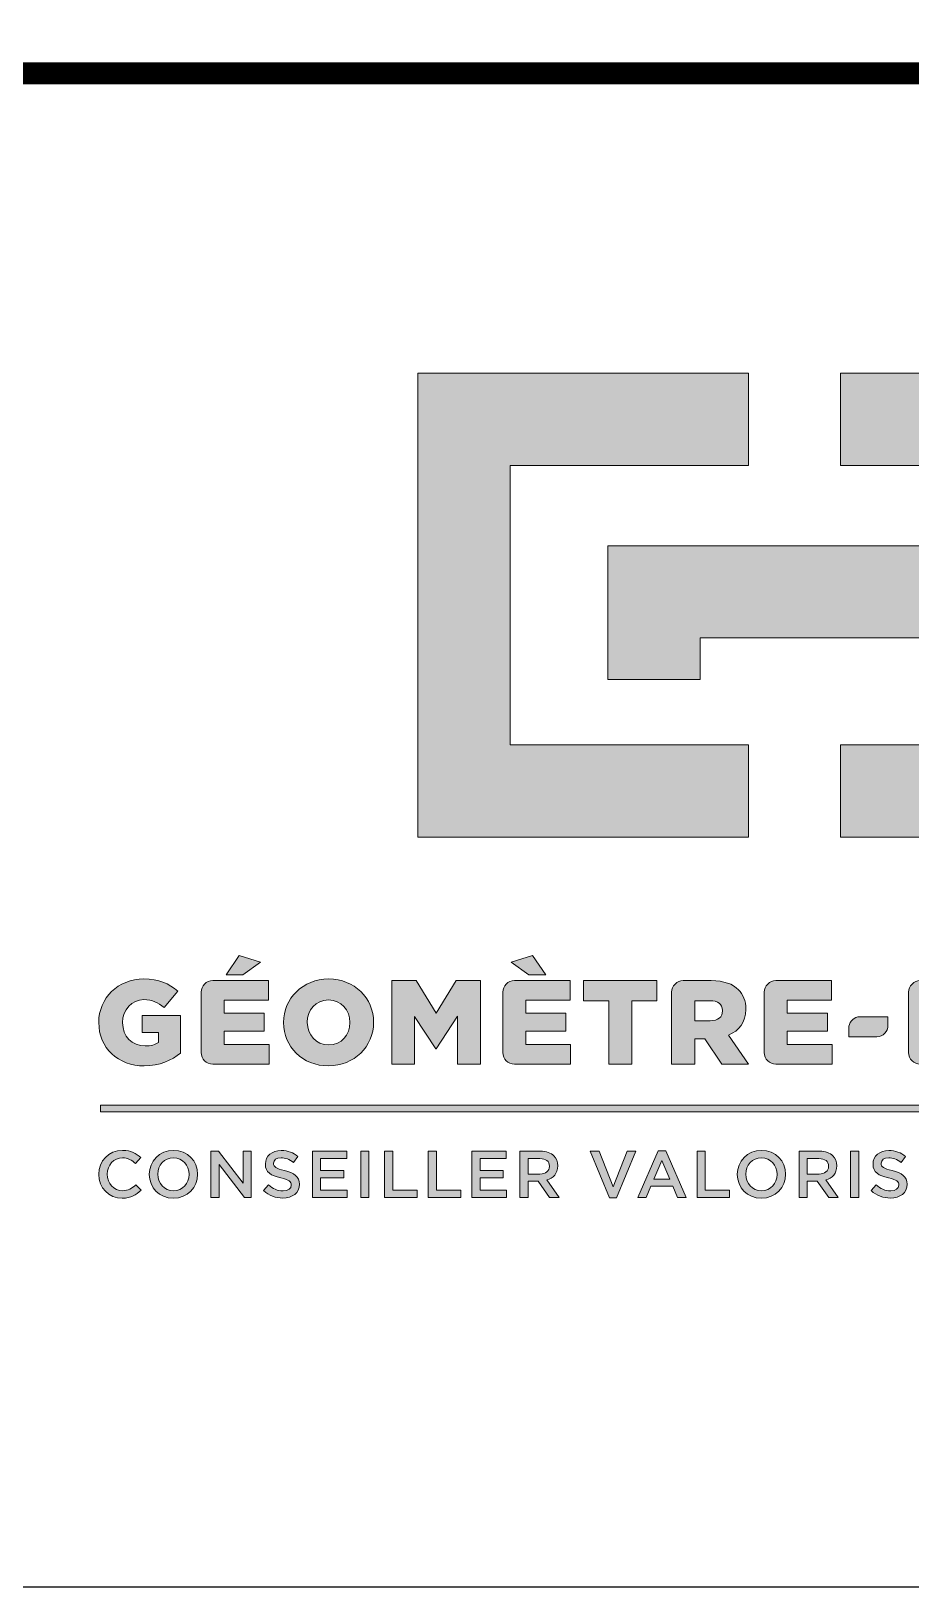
# Model space of a CAD drawing. Header units: millimetres. Extents: x 1856675 to 1856923, y 3169023 to 3169196.
# Drawn here: x 1856916.33 to 1856919.32, y 3169028.04 to 3169033.32 of the extents above; entities that cross this region are included whole.
import ezdxf

# ---------------------------------------------------------------- set-up
doc = ezdxf.new("R2010")
doc.units = ezdxf.units.MM
doc.layers.add('Carroyage(2)', color=7, linetype='Continuous')
doc.layers.add('Mise en Page', color=7, linetype='Continuous')

# ---------------------------------------------------------------- blocks, each defined once
blk = doc.blocks.new('A$C3CD1318B')
at = {"layer": 'Mise en Page'}
h = blk.add_hatch(color=256, dxfattribs=at)
h.dxf.hatch_style = 2
h.paths.add_polyline_path([(1.9753, -0.586), (0.6448, -0.586), (0.6448, -1.0398), (0.9575, -1.0398), (0.9575, -0.8987), (1.9753, -0.8987)])
h.paths.add_polyline_path([(0, -1.5746), (1.121, -1.5746), (1.121, -1.2619), (0.3127, -1.2619), (0.3127, -0.3127), (1.121, -0.3127), (1.121, 0), (0, 0)])
h = blk.add_hatch(color=256, dxfattribs=at)
h.dxf.hatch_style = 2
h.paths.add_polyline_path([(1.4337, 0), (1.4337, -0.3127), (2.3236, -0.3127), (2.3236, 0)])
h = blk.add_hatch(color=256, dxfattribs=at)
h.dxf.hatch_style = 2
h.paths.add_polyline_path([(1.4337, -1.5746), (2.3236, -1.5746), (2.3236, -1.2619), (1.4337, -1.2619)])
h = blk.add_hatch(color=256, dxfattribs=at)
h.dxf.hatch_style = 2
h.paths.add_polyline_path([(-0.5334, -1.9991), (-0.6067, -1.9769), (-0.6504, -2.0425), (-0.5933, -2.0425)])
h = blk.add_hatch(color=256, dxfattribs=at)
h.dxf.hatch_style = 2
h.paths.add_polyline_path([(0.4335, -2.0425), (0.3892, -1.9769), (0.3159, -1.9991), (0.3759, -2.0425)])
h = blk.add_hatch(color=256, dxfattribs=at)
h.dxf.hatch_style = 2
edge = h.paths.add_edge_path()
edge.add_spline(control_points=[(-0.9353, -2.2375), (-0.9353, -2.2375), (-0.8794, -2.2375), (-0.8794, -2.2375), (-0.8794, -2.2375), (-0.8794, -2.2719), (-0.8794, -2.2719), (-0.8911, -2.2796), (-0.9056, -2.2836), (-0.9247, -2.2836), (-0.9698, -2.2836), (-1.0017, -2.2508), (-1.0017, -2.2051), (-1.0017, -2.2051), (-1.0017, -2.2042), (-1.0017, -2.2042), (-1.0017, -2.1608), (-0.9701, -2.1264), (-0.9292, -2.1264), (-0.9013, -2.1264), (-0.8809, -2.1361), (-0.8606, -2.153), (-0.8606, -2.153), (-0.8144, -2.0977), (-0.8144, -2.0977), (-0.8445, -2.0717), (-0.8797, -2.0563), (-0.9296, -2.0563), (-1.0175, -2.0563), (-1.0824, -2.1211), (-1.0824, -2.2038), (-1.0824, -2.2038), (-1.0824, -2.2045), (-1.0824, -2.2045), (-1.0824, -2.2906), (-1.0163, -2.3513), (-0.9279, -2.3513), (-0.8765, -2.3513), (-0.8348, -2.3323), (-0.8047, -2.3076), (-0.8047, -2.3076), (-0.8047, -2.18), (-0.8047, -2.18), (-0.8047, -2.18), (-0.9353, -2.18), (-0.9353, -2.18), (-0.9353, -2.18), (-0.9353, -2.2375), (-0.9353, -2.2375)], knot_values=[0, 0, 0, 0, 1, 1, 1, 2, 2, 2, 3, 3, 3, 4, 4, 4, 5, 5, 5, 6, 6, 6, 7, 7, 7, 8, 8, 8, 9, 9, 9, 10, 10, 10, 11, 11, 11, 12, 12, 12, 13, 13, 13, 14, 14, 14, 15, 15, 15, 16, 16, 16, 16], degree=3, periodic=0)
h = blk.add_hatch(color=256, dxfattribs=at)
h.dxf.hatch_style = 2
edge = h.paths.add_edge_path()
edge.add_spline(control_points=[(-0.3026, -2.0563), (-0.3902, -2.0563), (-0.4558, -2.1224), (-0.4558, -2.2038), (-0.4558, -2.2038), (-0.4558, -2.2045), (-0.4558, -2.2045), (-0.4558, -2.2861), (-0.391, -2.3513), (-0.3035, -2.3513), (-0.2159, -2.3513), (-0.1503, -2.2852), (-0.1503, -2.2038), (-0.1503, -2.2038), (-0.1503, -2.2031), (-0.1503, -2.2031), (-0.1503, -2.1214), (-0.2151, -2.0563), (-0.3026, -2.0563)], knot_values=[0, 0, 0, 0, 1, 1, 1, 2, 2, 2, 3, 3, 3, 4, 4, 4, 5, 5, 5, 6, 6, 6, 6], degree=3, periodic=0)
edge = h.paths.add_edge_path()
edge.add_spline(control_points=[(-0.2306, -2.2045), (-0.2306, -2.2455), (-0.2593, -2.2803), (-0.3026, -2.2803), (-0.3456, -2.2803), (-0.3752, -2.2447), (-0.3752, -2.2038), (-0.3752, -2.2038), (-0.3752, -2.2031), (-0.3752, -2.2031), (-0.3752, -2.1621), (-0.3465, -2.1273), (-0.3035, -2.1273), (-0.26, -2.1273), (-0.2306, -2.1628), (-0.2306, -2.2038), (-0.2306, -2.2038), (-0.2306, -2.2045), (-0.2306, -2.2045)], knot_values=[0, 0, 0, 0, 1, 1, 1, 2, 2, 2, 3, 3, 3, 4, 4, 4, 5, 5, 5, 6, 6, 6, 6], degree=3, periodic=0)
h = blk.add_hatch(color=256, dxfattribs=at)
h.dxf.hatch_style = 2
edge = h.paths.add_edge_path()
edge.add_spline(control_points=[(-0.6574, -2.2338), (-0.6574, -2.2338), (-0.5211, -2.2338), (-0.5211, -2.2338), (-0.5211, -2.2338), (-0.5211, -2.1719), (-0.5211, -2.1719), (-0.5211, -2.1719), (-0.6574, -2.1719), (-0.6574, -2.1719), (-0.6574, -2.1719), (-0.6574, -2.1288), (-0.6574, -2.1288), (-0.6574, -2.1288), (-0.507, -2.1288), (-0.507, -2.1288), (-0.507, -2.1288), (-0.507, -2.062), (-0.507, -2.062), (-0.507, -2.062), (-0.6957, -2.062), (-0.6957, -2.062), (-0.7175, -2.062), (-0.7352, -2.0796), (-0.7352, -2.1015), (-0.7352, -2.1015), (-0.7352, -2.3062), (-0.7352, -2.3062), (-0.7352, -2.3279), (-0.7175, -2.3456), (-0.6957, -2.3456), (-0.6957, -2.3456), (-0.5049, -2.3456), (-0.5049, -2.3456), (-0.5049, -2.3456), (-0.5049, -2.2787), (-0.5049, -2.2787), (-0.5049, -2.2787), (-0.6574, -2.2787), (-0.6574, -2.2787), (-0.6574, -2.2787), (-0.6574, -2.2338), (-0.6574, -2.2338)], knot_values=[0, 0, 0, 0, 1, 1, 1, 2, 2, 2, 3, 3, 3, 4, 4, 4, 5, 5, 5, 6, 6, 6, 7, 7, 7, 8, 8, 8, 9, 9, 9, 10, 10, 10, 11, 11, 11, 12, 12, 12, 13, 13, 13, 14, 14, 14, 14], degree=3, periodic=0)
h = blk.add_hatch(color=256, dxfattribs=at)
h.dxf.hatch_style = 2
h.paths.add_polyline_path([(0.0619, -2.1719), (-0.0058, -2.062), (-0.0888, -2.062), (-0.0888, -2.3456), (-0.0118, -2.3456), (-0.0118, -2.1835), (0.0604, -2.2939), (0.0619, -2.2939), (0.1345, -2.1827), (0.1345, -2.3456), (0.2127, -2.3456), (0.2127, -2.062), (0.1296, -2.062)])
h = blk.add_hatch(color=256, dxfattribs=at)
h.dxf.hatch_style = 2
edge = h.paths.add_edge_path()
edge.add_spline(control_points=[(0.3658, -2.2338), (0.3658, -2.2338), (0.502, -2.2338), (0.502, -2.2338), (0.502, -2.2338), (0.502, -2.1719), (0.502, -2.1719), (0.502, -2.1719), (0.3658, -2.1719), (0.3658, -2.1719), (0.3658, -2.1719), (0.3658, -2.1288), (0.3658, -2.1288), (0.3658, -2.1288), (0.5161, -2.1288), (0.5161, -2.1288), (0.5161, -2.1288), (0.5161, -2.062), (0.5161, -2.062), (0.5161, -2.062), (0.3275, -2.062), (0.3275, -2.062), (0.3056, -2.062), (0.288, -2.0796), (0.288, -2.1015), (0.288, -2.1015), (0.288, -2.3062), (0.288, -2.3062), (0.288, -2.3279), (0.3056, -2.3456), (0.3275, -2.3456), (0.3275, -2.3456), (0.5182, -2.3456), (0.5182, -2.3456), (0.5182, -2.3456), (0.5182, -2.2787), (0.5182, -2.2787), (0.5182, -2.2787), (0.3658, -2.2787), (0.3658, -2.2787), (0.3658, -2.2787), (0.3658, -2.2338), (0.3658, -2.2338)], knot_values=[0, 0, 0, 0, 1, 1, 1, 2, 2, 2, 3, 3, 3, 4, 4, 4, 5, 5, 5, 6, 6, 6, 7, 7, 7, 8, 8, 8, 9, 9, 9, 10, 10, 10, 11, 11, 11, 12, 12, 12, 13, 13, 13, 14, 14, 14, 14], degree=3, periodic=0)
h = blk.add_hatch(color=256, dxfattribs=at)
h.dxf.hatch_style = 2
h.paths.add_polyline_path([(0.5622, -2.1309), (0.6473, -2.1309), (0.6473, -2.3456), (0.7259, -2.3456), (0.7259, -2.1309), (0.811, -2.1309), (0.811, -2.062), (0.5622, -2.062)])
h = blk.add_hatch(color=256, dxfattribs=at)
h.dxf.hatch_style = 2
edge = h.paths.add_edge_path()
edge.add_spline(control_points=[(1.1123, -2.1596), (1.1123, -2.1596), (1.1123, -2.1588), (1.1123, -2.1588), (1.1123, -2.1309), (1.1038, -2.1089), (1.0871, -2.0928), (1.0682, -2.0733), (1.0381, -2.062), (0.9947, -2.062), (0.9947, -2.062), (0.9001, -2.062), (0.9001, -2.062), (0.8783, -2.062), (0.8606, -2.0796), (0.8606, -2.1015), (0.8606, -2.1015), (0.8606, -2.3456), (0.8606, -2.3456), (0.8606, -2.3456), (0.9393, -2.3456), (0.9393, -2.3456), (0.9393, -2.3456), (0.9393, -2.2597), (0.9393, -2.2597), (0.9393, -2.2597), (0.9737, -2.2597), (0.9737, -2.2597), (0.9737, -2.2597), (1.0308, -2.3456), (1.0308, -2.3456), (1.0308, -2.3456), (1.1216, -2.3456), (1.1216, -2.3456), (1.1216, -2.3456), (1.0539, -2.2467), (1.0539, -2.2467), (1.0892, -2.2318), (1.1123, -2.2031), (1.1123, -2.1596)], knot_values=[0, 0, 0, 0, 1, 1, 1, 2, 2, 2, 3, 3, 3, 4, 4, 4, 5, 5, 5, 6, 6, 6, 7, 7, 7, 8, 8, 8, 9, 9, 9, 10, 10, 10, 11, 11, 11, 12, 12, 12, 13, 13, 13, 13], degree=3, periodic=0)
edge = h.paths.add_edge_path()
edge.add_spline(control_points=[(1.0333, -2.1645), (1.0333, -2.1852), (1.0179, -2.1982), (0.9911, -2.1982), (0.9911, -2.1982), (0.9393, -2.1982), (0.9393, -2.1982), (0.9393, -2.1982), (0.9393, -2.13), (0.9393, -2.13), (0.9393, -2.13), (0.9907, -2.13), (0.9907, -2.13), (1.017, -2.13), (1.0333, -2.1414), (1.0333, -2.1637), (1.0333, -2.1637), (1.0333, -2.1645), (1.0333, -2.1645)], knot_values=[0, 0, 0, 0, 1, 1, 1, 2, 2, 2, 3, 3, 3, 4, 4, 4, 5, 5, 5, 6, 6, 6, 6], degree=3, periodic=0)
h = blk.add_hatch(color=256, dxfattribs=at)
h.dxf.hatch_style = 2
edge = h.paths.add_edge_path()
edge.add_spline(control_points=[(1.2528, -2.2338), (1.2528, -2.2338), (1.3889, -2.2338), (1.3889, -2.2338), (1.3889, -2.2338), (1.3889, -2.1719), (1.3889, -2.1719), (1.3889, -2.1719), (1.2528, -2.1719), (1.2528, -2.1719), (1.2528, -2.1719), (1.2528, -2.1288), (1.2528, -2.1288), (1.2528, -2.1288), (1.4031, -2.1288), (1.4031, -2.1288), (1.4031, -2.1288), (1.4031, -2.062), (1.4031, -2.062), (1.4031, -2.062), (1.2144, -2.062), (1.2144, -2.062), (1.1926, -2.062), (1.175, -2.0796), (1.175, -2.1015), (1.175, -2.1015), (1.175, -2.3062), (1.175, -2.3062), (1.175, -2.3279), (1.1926, -2.3456), (1.2144, -2.3456), (1.2144, -2.3456), (1.4051, -2.3456), (1.4051, -2.3456), (1.4051, -2.3456), (1.4051, -2.2787), (1.4051, -2.2787), (1.4051, -2.2787), (1.2528, -2.2787), (1.2528, -2.2787), (1.2528, -2.2787), (1.2528, -2.2338), (1.2528, -2.2338)], knot_values=[0, 0, 0, 0, 1, 1, 1, 2, 2, 2, 3, 3, 3, 4, 4, 4, 5, 5, 5, 6, 6, 6, 7, 7, 7, 8, 8, 8, 9, 9, 9, 10, 10, 10, 11, 11, 11, 12, 12, 12, 13, 13, 13, 14, 14, 14, 14], degree=3, periodic=0)
h = blk.add_hatch(color=256, dxfattribs=at)
h.dxf.hatch_style = 2
edge = h.paths.add_edge_path()
edge.add_spline(control_points=[(1.7423, -2.2338), (1.7423, -2.2338), (1.8786, -2.2338), (1.8786, -2.2338), (1.8786, -2.2338), (1.8786, -2.1719), (1.8786, -2.1719), (1.8786, -2.1719), (1.7423, -2.1719), (1.7423, -2.1719), (1.7423, -2.1719), (1.7423, -2.1288), (1.7423, -2.1288), (1.7423, -2.1288), (1.8928, -2.1288), (1.8928, -2.1288), (1.8928, -2.1288), (1.8928, -2.062), (1.8928, -2.062), (1.8928, -2.062), (1.704, -2.062), (1.704, -2.062), (1.6823, -2.062), (1.6645, -2.0796), (1.6645, -2.1015), (1.6645, -2.1015), (1.6645, -2.3062), (1.6645, -2.3062), (1.6645, -2.3279), (1.6823, -2.3456), (1.704, -2.3456), (1.704, -2.3456), (1.8948, -2.3456), (1.8948, -2.3456), (1.8948, -2.3456), (1.8948, -2.2787), (1.8948, -2.2787), (1.8948, -2.2787), (1.7423, -2.2787), (1.7423, -2.2787), (1.7423, -2.2787), (1.7423, -2.2338), (1.7423, -2.2338)], knot_values=[0, 0, 0, 0, 1, 1, 1, 2, 2, 2, 3, 3, 3, 4, 4, 4, 5, 5, 5, 6, 6, 6, 7, 7, 7, 8, 8, 8, 9, 9, 9, 10, 10, 10, 11, 11, 11, 12, 12, 12, 13, 13, 13, 14, 14, 14, 14], degree=3, periodic=0)
h = blk.add_hatch(color=256, dxfattribs=at)
h.dxf.hatch_style = 2
edge = h.paths.add_edge_path()
edge.add_spline(control_points=[(1.5945, -2.2135), (1.5945, -2.2135), (1.5945, -2.1852), (1.5945, -2.1852), (1.5945, -2.1852), (1.4922, -2.1852), (1.4922, -2.1852), (1.4747, -2.1891), (1.4615, -2.2049), (1.4615, -2.2237), (1.4615, -2.2237), (1.4615, -2.2528), (1.4615, -2.2528), (1.4615, -2.2528), (1.5566, -2.2528), (1.5566, -2.2528), (1.5777, -2.2519), (1.5945, -2.2347), (1.5945, -2.2135)], knot_values=[0, 0, 0, 0, 1, 1, 1, 2, 2, 2, 3, 3, 3, 4, 4, 4, 5, 5, 5, 6, 6, 6, 6], degree=3, periodic=0)
h = blk.add_hatch(color=256, dxfattribs=at)
h.dxf.hatch_style = 2
h.paths.add_polyline_path([(3.406, -2.5076), (-1.0769, -2.5076), (-1.0769, -2.4842), (3.406, -2.4842)])
h = blk.add_hatch(color=256, dxfattribs=at)
h.dxf.hatch_style = 2
edge = h.paths.add_edge_path()
edge.add_spline(control_points=[(-1.0824, -2.7198), (-1.0824, -2.7198), (-1.0824, -2.7194), (-1.0824, -2.7194), (-1.0824, -2.6748), (-1.0491, -2.6381), (-1.0015, -2.6381), (-0.9725, -2.6381), (-0.9551, -2.6483), (-0.94, -2.6627), (-0.94, -2.6627), (-0.9578, -2.683), (-0.9578, -2.683), (-0.9702, -2.6714), (-0.9838, -2.6635), (-1.0017, -2.6635), (-1.0318, -2.6635), (-1.0535, -2.6881), (-1.0535, -2.7189), (-1.0535, -2.7189), (-1.0535, -2.7194), (-1.0535, -2.7194), (-1.0535, -2.7501), (-1.0318, -2.7751), (-1.0017, -2.7751), (-0.9824, -2.7751), (-0.9701, -2.7674), (-0.9567, -2.7548), (-0.9567, -2.7548), (-0.9389, -2.7728), (-0.9389, -2.7728), (-0.9553, -2.7898), (-0.9733, -2.8005), (-1.0026, -2.8005), (-1.0485, -2.8005), (-1.0824, -2.7649), (-1.0824, -2.7198)], knot_values=[0, 0, 0, 0, 1, 1, 1, 2, 2, 2, 3, 3, 3, 4, 4, 4, 5, 5, 5, 6, 6, 6, 7, 7, 7, 8, 8, 8, 9, 9, 9, 10, 10, 10, 11, 11, 11, 12, 12, 12, 12], degree=3, periodic=0)
h = blk.add_hatch(color=256, dxfattribs=at)
h.dxf.hatch_style = 2
edge = h.paths.add_edge_path()
edge.add_spline(control_points=[(-0.9112, -2.7198), (-0.9112, -2.7198), (-0.9112, -2.7194), (-0.9112, -2.7194), (-0.9112, -2.6752), (-0.8772, -2.6381), (-0.8289, -2.6381), (-0.7807, -2.6381), (-0.7471, -2.6748), (-0.7471, -2.7189), (-0.7471, -2.7189), (-0.7471, -2.7194), (-0.7471, -2.7194), (-0.7471, -2.7635), (-0.7812, -2.8005), (-0.8294, -2.8005), (-0.8776, -2.8005), (-0.9112, -2.7641), (-0.9112, -2.7198)], knot_values=[0, 0, 0, 0, 1, 1, 1, 2, 2, 2, 3, 3, 3, 4, 4, 4, 5, 5, 5, 6, 6, 6, 6], degree=3, periodic=0)
edge = h.paths.add_edge_path()
edge.add_spline(control_points=[(-0.776, -2.7198), (-0.776, -2.7198), (-0.776, -2.7194), (-0.776, -2.7194), (-0.776, -2.6889), (-0.7982, -2.6635), (-0.8294, -2.6635), (-0.8605, -2.6635), (-0.8822, -2.6884), (-0.8822, -2.7189), (-0.8822, -2.7189), (-0.8822, -2.7194), (-0.8822, -2.7194), (-0.8822, -2.7499), (-0.8601, -2.7751), (-0.8289, -2.7751), (-0.7978, -2.7751), (-0.776, -2.7503), (-0.776, -2.7198)], knot_values=[0, 0, 0, 0, 1, 1, 1, 2, 2, 2, 3, 3, 3, 4, 4, 4, 5, 5, 5, 6, 6, 6, 6], degree=3, periodic=0)
h = blk.add_hatch(color=256, dxfattribs=at)
h.dxf.hatch_style = 2
edge = h.paths.add_edge_path()
edge.add_spline(control_points=[(-0.5235, -2.7749), (-0.5235, -2.7749), (-0.5069, -2.7553), (-0.5069, -2.7553), (-0.4919, -2.7683), (-0.4769, -2.7757), (-0.4574, -2.7757), (-0.4404, -2.7757), (-0.4295, -2.7678), (-0.4295, -2.756), (-0.4295, -2.756), (-0.4295, -2.7554), (-0.4295, -2.7554), (-0.4295, -2.7443), (-0.4359, -2.7382), (-0.465, -2.7315), (-0.4985, -2.7234), (-0.5173, -2.7136), (-0.5173, -2.6847), (-0.5173, -2.6847), (-0.5173, -2.6842), (-0.5173, -2.6842), (-0.5173, -2.6573), (-0.4948, -2.6387), (-0.4636, -2.6387), (-0.4408, -2.6387), (-0.4227, -2.6457), (-0.4067, -2.6584), (-0.4067, -2.6584), (-0.4215, -2.6792), (-0.4215, -2.6792), (-0.4356, -2.6687), (-0.4497, -2.663), (-0.4641, -2.663), (-0.4803, -2.663), (-0.4896, -2.6714), (-0.4896, -2.6817), (-0.4896, -2.6817), (-0.4896, -2.6822), (-0.4896, -2.6822), (-0.4896, -2.6943), (-0.4825, -2.6997), (-0.4525, -2.7068), (-0.4193, -2.7149), (-0.4021, -2.7268), (-0.4021, -2.7528), (-0.4021, -2.7528), (-0.4021, -2.7531), (-0.4021, -2.7531), (-0.4021, -2.7825), (-0.4252, -2.8001), (-0.4581, -2.8001), (-0.482, -2.8001), (-0.5047, -2.7918), (-0.5235, -2.7749)], knot_values=[0, 0, 0, 0, 1, 1, 1, 2, 2, 2, 3, 3, 3, 4, 4, 4, 5, 5, 5, 6, 6, 6, 7, 7, 7, 8, 8, 8, 9, 9, 9, 10, 10, 10, 11, 11, 11, 12, 12, 12, 13, 13, 13, 14, 14, 14, 15, 15, 15, 16, 16, 16, 17, 17, 17, 18, 18, 18, 18], degree=3, periodic=0)
h = blk.add_hatch(color=256, dxfattribs=at)
h.dxf.hatch_style = 2
h.paths.add_polyline_path([(0.8151, -2.6398), (0.8407, -2.6398), (0.9097, -2.7978), (0.8805, -2.7978), (0.8648, -2.7599), (0.7905, -2.7599), (0.7743, -2.7978), (0.7461, -2.7978)])
h.paths.add_polyline_path([(0.8545, -2.7356), (0.8274, -2.6728), (0.8005, -2.7356)])
h = blk.add_hatch(color=256, dxfattribs=at)
h.dxf.hatch_style = 2
edge = h.paths.add_edge_path()
edge.add_spline(control_points=[(1.0833, -2.7198), (1.0833, -2.7198), (1.0833, -2.7194), (1.0833, -2.7194), (1.0833, -2.6752), (1.1173, -2.6381), (1.1656, -2.6381), (1.2137, -2.6381), (1.2473, -2.6748), (1.2473, -2.7189), (1.2473, -2.7189), (1.2473, -2.7194), (1.2473, -2.7194), (1.2473, -2.7635), (1.2133, -2.8005), (1.165, -2.8005), (1.1169, -2.8005), (1.0833, -2.7641), (1.0833, -2.7198)], knot_values=[0, 0, 0, 0, 1, 1, 1, 2, 2, 2, 3, 3, 3, 4, 4, 4, 5, 5, 5, 6, 6, 6, 6], degree=3, periodic=0)
edge = h.paths.add_edge_path()
edge.add_spline(control_points=[(1.2184, -2.7198), (1.2184, -2.7198), (1.2184, -2.7194), (1.2184, -2.7194), (1.2184, -2.6889), (1.1963, -2.6635), (1.165, -2.6635), (1.134, -2.6635), (1.1122, -2.6884), (1.1122, -2.7189), (1.1122, -2.7189), (1.1122, -2.7194), (1.1122, -2.7194), (1.1122, -2.7499), (1.1344, -2.7751), (1.1656, -2.7751), (1.1967, -2.7751), (1.2184, -2.7503), (1.2184, -2.7198)], knot_values=[0, 0, 0, 0, 1, 1, 1, 2, 2, 2, 3, 3, 3, 4, 4, 4, 5, 5, 5, 6, 6, 6, 6], degree=3, periodic=0)
h = blk.add_hatch(color=256, dxfattribs=at)
h.dxf.hatch_style = 2
edge = h.paths.add_edge_path()
edge.add_spline(control_points=[(1.5375, -2.7749), (1.5375, -2.7749), (1.5541, -2.7553), (1.5541, -2.7553), (1.569, -2.7683), (1.5842, -2.7757), (1.6037, -2.7757), (1.6207, -2.7757), (1.6314, -2.7678), (1.6314, -2.756), (1.6314, -2.756), (1.6314, -2.7554), (1.6314, -2.7554), (1.6314, -2.7443), (1.6252, -2.7382), (1.5961, -2.7315), (1.5626, -2.7234), (1.5438, -2.7136), (1.5438, -2.6847), (1.5438, -2.6847), (1.5438, -2.6842), (1.5438, -2.6842), (1.5438, -2.6573), (1.5661, -2.6387), (1.5973, -2.6387), (1.6202, -2.6387), (1.6384, -2.6457), (1.6543, -2.6584), (1.6543, -2.6584), (1.6395, -2.6792), (1.6395, -2.6792), (1.6254, -2.6687), (1.6113, -2.663), (1.5969, -2.663), (1.5808, -2.663), (1.5714, -2.6714), (1.5714, -2.6817), (1.5714, -2.6817), (1.5714, -2.6822), (1.5714, -2.6822), (1.5714, -2.6943), (1.5786, -2.6997), (1.6086, -2.7068), (1.6418, -2.7149), (1.6591, -2.7268), (1.6591, -2.7528), (1.6591, -2.7528), (1.6591, -2.7531), (1.6591, -2.7531), (1.6591, -2.7825), (1.6359, -2.8001), (1.603, -2.8001), (1.5789, -2.8001), (1.5563, -2.7918), (1.5375, -2.7749)], knot_values=[0, 0, 0, 0, 1, 1, 1, 2, 2, 2, 3, 3, 3, 4, 4, 4, 5, 5, 5, 6, 6, 6, 7, 7, 7, 8, 8, 8, 9, 9, 9, 10, 10, 10, 11, 11, 11, 12, 12, 12, 13, 13, 13, 14, 14, 14, 15, 15, 15, 16, 16, 16, 17, 17, 17, 18, 18, 18, 18], degree=3, periodic=0)
h = blk.add_hatch(color=256, dxfattribs=at)
h.dxf.hatch_style = 2
h.paths.add_polyline_path([(-0.7018, -2.6409), (-0.6762, -2.6409), (-0.5921, -2.7494), (-0.5921, -2.6409), (-0.565, -2.6409), (-0.565, -2.7978), (-0.588, -2.7978), (-0.6746, -2.6862), (-0.6746, -2.7978), (-0.7018, -2.7978)])
h = blk.add_hatch(color=256, dxfattribs=at)
h.dxf.hatch_style = 2
h.paths.add_polyline_path([(-0.3577, -2.6409), (-0.2413, -2.6409), (-0.2413, -2.6655), (-0.3301, -2.6655), (-0.3301, -2.7064), (-0.2514, -2.7064), (-0.2514, -2.7311), (-0.3301, -2.7311), (-0.3301, -2.7731), (-0.2402, -2.7731), (-0.2402, -2.7978), (-0.3577, -2.7978)])
h = blk.add_hatch(color=256, dxfattribs=at)
h.dxf.hatch_style = 2
h.paths.add_polyline_path([(-0.1938, -2.6409), (-0.1662, -2.6409), (-0.1662, -2.7978), (-0.1938, -2.7978)])
h = blk.add_hatch(color=256, dxfattribs=at)
h.dxf.hatch_style = 2
h.paths.add_polyline_path([(-0.1127, -2.6409), (-0.085, -2.6409), (-0.085, -2.7728), (-0.0025, -2.7728), (-0.0025, -2.7978), (-0.1127, -2.7978)])
h = blk.add_hatch(color=256, dxfattribs=at)
h.dxf.hatch_style = 2
h.paths.add_polyline_path([(0.0353, -2.6409), (0.063, -2.6409), (0.063, -2.7728), (0.1454, -2.7728), (0.1454, -2.7978), (0.0353, -2.7978)])
h = blk.add_hatch(color=256, dxfattribs=at)
h.dxf.hatch_style = 2
h.paths.add_polyline_path([(0.1833, -2.6409), (0.2997, -2.6409), (0.2997, -2.6655), (0.2109, -2.6655), (0.2109, -2.7064), (0.2896, -2.7064), (0.2896, -2.7311), (0.2109, -2.7311), (0.2109, -2.7731), (0.3008, -2.7731), (0.3008, -2.7978), (0.1833, -2.7978)])
h = blk.add_hatch(color=256, dxfattribs=at)
h.dxf.hatch_style = 2
edge = h.paths.add_edge_path()
edge.add_spline(control_points=[(0.3462, -2.6409), (0.3462, -2.6409), (0.416, -2.6409), (0.416, -2.6409), (0.4358, -2.6409), (0.4513, -2.6466), (0.4613, -2.6565), (0.4697, -2.6652), (0.4744, -2.6768), (0.4744, -2.6904), (0.4744, -2.6904), (0.4744, -2.6909), (0.4744, -2.6909), (0.4744, -2.7167), (0.459, -2.7322), (0.4369, -2.7384), (0.4369, -2.7384), (0.4794, -2.7978), (0.4794, -2.7978), (0.4794, -2.7978), (0.4468, -2.7978), (0.4468, -2.7978), (0.4468, -2.7978), (0.4083, -2.7432), (0.4083, -2.7432), (0.4083, -2.7432), (0.3737, -2.7432), (0.3737, -2.7432), (0.3737, -2.7432), (0.3737, -2.7978), (0.3737, -2.7978), (0.3737, -2.7978), (0.3462, -2.7978), (0.3462, -2.7978), (0.3462, -2.7978), (0.3462, -2.6409), (0.3462, -2.6409)], knot_values=[0, 0, 0, 0, 1, 1, 1, 2, 2, 2, 3, 3, 3, 4, 4, 4, 5, 5, 5, 6, 6, 6, 7, 7, 7, 8, 8, 8, 9, 9, 9, 10, 10, 10, 11, 11, 11, 12, 12, 12, 12], degree=3, periodic=0)
edge = h.paths.add_edge_path()
edge.add_spline(control_points=[(0.4141, -2.7187), (0.4338, -2.7187), (0.4463, -2.7084), (0.4463, -2.6924), (0.4463, -2.6924), (0.4463, -2.6921), (0.4463, -2.6921), (0.4463, -2.6752), (0.4343, -2.6661), (0.4138, -2.6661), (0.4138, -2.6661), (0.3737, -2.6661), (0.3737, -2.6661), (0.3737, -2.6661), (0.3737, -2.7187), (0.3737, -2.7187), (0.3737, -2.7187), (0.4141, -2.7187), (0.4141, -2.7187)], knot_values=[0, 0, 0, 0, 1, 1, 1, 2, 2, 2, 3, 3, 3, 4, 4, 4, 5, 5, 5, 6, 6, 6, 6], degree=3, periodic=0)
h = blk.add_hatch(color=256, dxfattribs=at)
h.dxf.hatch_style = 2
h.paths.add_polyline_path([(0.5845, -2.6409), (0.615, -2.6409), (0.6623, -2.7616), (0.7094, -2.6409), (0.7392, -2.6409), (0.6739, -2.7989), (0.6497, -2.7989)])
h = blk.add_hatch(color=256, dxfattribs=at)
h.dxf.hatch_style = 2
h.paths.add_polyline_path([(0.9469, -2.6409), (0.9744, -2.6409), (0.9744, -2.7728), (1.0569, -2.7728), (1.0569, -2.7978), (0.9469, -2.7978)])
h = blk.add_hatch(color=256, dxfattribs=at)
h.dxf.hatch_style = 2
edge = h.paths.add_edge_path()
edge.add_spline(control_points=[(1.2927, -2.6409), (1.2927, -2.6409), (1.3627, -2.6409), (1.3627, -2.6409), (1.3825, -2.6409), (1.3979, -2.6466), (1.408, -2.6565), (1.4162, -2.6652), (1.4209, -2.6768), (1.4209, -2.6904), (1.4209, -2.6904), (1.4209, -2.6909), (1.4209, -2.6909), (1.4209, -2.7167), (1.4055, -2.7322), (1.3835, -2.7384), (1.3835, -2.7384), (1.426, -2.7978), (1.426, -2.7978), (1.426, -2.7978), (1.3934, -2.7978), (1.3934, -2.7978), (1.3934, -2.7978), (1.3548, -2.7432), (1.3548, -2.7432), (1.3548, -2.7432), (1.3203, -2.7432), (1.3203, -2.7432), (1.3203, -2.7432), (1.3203, -2.7978), (1.3203, -2.7978), (1.3203, -2.7978), (1.2927, -2.7978), (1.2927, -2.7978), (1.2927, -2.7978), (1.2927, -2.6409), (1.2927, -2.6409)], knot_values=[0, 0, 0, 0, 1, 1, 1, 2, 2, 2, 3, 3, 3, 4, 4, 4, 5, 5, 5, 6, 6, 6, 7, 7, 7, 8, 8, 8, 9, 9, 9, 10, 10, 10, 11, 11, 11, 12, 12, 12, 12], degree=3, periodic=0)
edge = h.paths.add_edge_path()
edge.add_spline(control_points=[(1.3607, -2.7187), (1.3804, -2.7187), (1.3929, -2.7084), (1.3929, -2.6924), (1.3929, -2.6924), (1.3929, -2.6921), (1.3929, -2.6921), (1.3929, -2.6752), (1.3808, -2.6661), (1.3604, -2.6661), (1.3604, -2.6661), (1.3203, -2.6661), (1.3203, -2.6661), (1.3203, -2.6661), (1.3203, -2.7187), (1.3203, -2.7187), (1.3203, -2.7187), (1.3607, -2.7187), (1.3607, -2.7187)], knot_values=[0, 0, 0, 0, 1, 1, 1, 2, 2, 2, 3, 3, 3, 4, 4, 4, 5, 5, 5, 6, 6, 6, 6], degree=3, periodic=0)
h = blk.add_hatch(color=256, dxfattribs=at)
h.dxf.hatch_style = 2
h.paths.add_polyline_path([(1.4677, -2.6409), (1.4951, -2.6409), (1.4951, -2.7978), (1.4677, -2.7978)])
at = {"layer": 'Mise en Page', "lineweight": 0}
for points in [[(0, -1.5746), (1.121, -1.5746), (1.121, -1.2619), (0.3127, -1.2619), (0.3127, -0.3127), (1.121, -0.3127), (1.121, 0), (0, 0), (0, -1.5746)], [(1.4337, 0), (1.4337, -0.3127), (2.3236, -0.3127), (2.3236, 0), (1.4337, 0)], [(1.9753, -0.586), (0.6448, -0.586), (0.6448, -1.0398), (0.9575, -1.0398), (0.9575, -0.8987), (1.9753, -0.8987), (1.9753, -0.586)], [(1.4337, -1.5746), (2.3236, -1.5746), (2.3236, -1.2619), (1.4337, -1.2619), (1.4337, -1.5746)], [(-0.5334, -1.9991), (-0.6067, -1.9769), (-0.6504, -2.0425), (-0.5933, -2.0425), (-0.5334, -1.9991)], [(0.4335, -2.0425), (0.3892, -1.9769), (0.3159, -1.9991), (0.3759, -2.0425), (0.4335, -2.0425)], [(0.0619, -2.1719), (-0.0058, -2.062), (-0.0888, -2.062), (-0.0888, -2.3456), (-0.0118, -2.3456), (-0.0118, -2.1835), (0.0604, -2.2939), (0.0619, -2.2939), (0.1345, -2.1827), (0.1345, -2.3456), (0.2127, -2.3456), (0.2127, -2.062), (0.1296, -2.062), (0.0619, -2.1719)], [(0.5622, -2.1309), (0.6473, -2.1309), (0.6473, -2.3456), (0.7259, -2.3456), (0.7259, -2.1309), (0.811, -2.1309), (0.811, -2.062), (0.5622, -2.062), (0.5622, -2.1309)], [(3.406, -2.5076), (-1.0769, -2.5076), (-1.0769, -2.4842), (3.406, -2.4842), (3.406, -2.5076)], [(0.8151, -2.6398), (0.8407, -2.6398), (0.9097, -2.7978), (0.8805, -2.7978), (0.8648, -2.7599), (0.7905, -2.7599), (0.7743, -2.7978), (0.7461, -2.7978), (0.8151, -2.6398)], [(-0.7018, -2.6409), (-0.6762, -2.6409), (-0.5921, -2.7494), (-0.5921, -2.6409), (-0.565, -2.6409), (-0.565, -2.7978), (-0.588, -2.7978), (-0.6746, -2.6862), (-0.6746, -2.7978), (-0.7018, -2.7978), (-0.7018, -2.6409)], [(-0.3577, -2.6409), (-0.2413, -2.6409), (-0.2413, -2.6655), (-0.3301, -2.6655), (-0.3301, -2.7064), (-0.2514, -2.7064), (-0.2514, -2.7311), (-0.3301, -2.7311), (-0.3301, -2.7731), (-0.2402, -2.7731), (-0.2402, -2.7978), (-0.3577, -2.7978), (-0.3577, -2.6409)], [(-0.1938, -2.6409), (-0.1662, -2.6409), (-0.1662, -2.7978), (-0.1938, -2.7978), (-0.1938, -2.6409)], [(-0.1127, -2.6409), (-0.085, -2.6409), (-0.085, -2.7728), (-0.0025, -2.7728), (-0.0025, -2.7978), (-0.1127, -2.7978), (-0.1127, -2.6409)], [(0.0353, -2.6409), (0.063, -2.6409), (0.063, -2.7728), (0.1454, -2.7728), (0.1454, -2.7978), (0.0353, -2.7978), (0.0353, -2.6409)], [(0.1833, -2.6409), (0.2997, -2.6409), (0.2997, -2.6655), (0.2109, -2.6655), (0.2109, -2.7064), (0.2896, -2.7064), (0.2896, -2.7311), (0.2109, -2.7311), (0.2109, -2.7731), (0.3008, -2.7731), (0.3008, -2.7978), (0.1833, -2.7978), (0.1833, -2.6409)], [(0.5845, -2.6409), (0.615, -2.6409), (0.6623, -2.7616), (0.7094, -2.6409), (0.7392, -2.6409), (0.6739, -2.7989), (0.6497, -2.7989), (0.5845, -2.6409)], [(0.8545, -2.7356), (0.8274, -2.6728), (0.8005, -2.7356), (0.8545, -2.7356)], [(0.9469, -2.6409), (0.9744, -2.6409), (0.9744, -2.7728), (1.0569, -2.7728), (1.0569, -2.7978), (0.9469, -2.7978), (0.9469, -2.6409)], [(1.4677, -2.6409), (1.4951, -2.6409), (1.4951, -2.7978), (1.4677, -2.7978), (1.4677, -2.6409)]]:
    blk.add_lwpolyline(points, dxfattribs=at)
for points, knots in [([(-0.9353, -2.2375), (-0.9353, -2.2375), (-0.8794, -2.2375), (-0.8794, -2.2375), (-0.8794, -2.2375), (-0.8794, -2.2719), (-0.8794, -2.2719), (-0.8911, -2.2796), (-0.9056, -2.2836), (-0.9247, -2.2836), (-0.9698, -2.2836), (-1.0017, -2.2508), (-1.0017, -2.2051), (-1.0017, -2.2051), (-1.0017, -2.2042), (-1.0017, -2.2042), (-1.0017, -2.1608), (-0.9701, -2.1264), (-0.9292, -2.1264), (-0.9013, -2.1264), (-0.8809, -2.1361), (-0.8606, -2.153), (-0.8606, -2.153), (-0.8144, -2.0977), (-0.8144, -2.0977), (-0.8445, -2.0717), (-0.8797, -2.0563), (-0.9296, -2.0563), (-1.0175, -2.0563), (-1.0824, -2.1211), (-1.0824, -2.2038), (-1.0824, -2.2038), (-1.0824, -2.2045), (-1.0824, -2.2045), (-1.0824, -2.2906), (-1.0163, -2.3513), (-0.9279, -2.3513), (-0.8765, -2.3513), (-0.8348, -2.3323), (-0.8047, -2.3076), (-0.8047, -2.3076), (-0.8047, -2.18), (-0.8047, -2.18), (-0.8047, -2.18), (-0.9353, -2.18), (-0.9353, -2.18), (-0.9353, -2.18), (-0.9353, -2.2375), (-0.9353, -2.2375)], [0, 0, 0, 0, 1, 1, 1, 2, 2, 2, 3, 3, 3, 4, 4, 4, 5, 5, 5, 6, 6, 6, 7, 7, 7, 8, 8, 8, 9, 9, 9, 10, 10, 10, 11, 11, 11, 12, 12, 12, 13, 13, 13, 14, 14, 14, 15, 15, 15, 16, 16, 16, 16]), ([(-0.3026, -2.0563), (-0.3902, -2.0563), (-0.4558, -2.1224), (-0.4558, -2.2038), (-0.4558, -2.2038), (-0.4558, -2.2045), (-0.4558, -2.2045), (-0.4558, -2.2861), (-0.391, -2.3513), (-0.3035, -2.3513), (-0.2159, -2.3513), (-0.1503, -2.2852), (-0.1503, -2.2038), (-0.1503, -2.2038), (-0.1503, -2.2031), (-0.1503, -2.2031), (-0.1503, -2.1214), (-0.2151, -2.0563), (-0.3026, -2.0563)], [0, 0, 0, 0, 1, 1, 1, 2, 2, 2, 3, 3, 3, 4, 4, 4, 5, 5, 5, 6, 6, 6, 6]), ([(-0.6574, -2.2338), (-0.6574, -2.2338), (-0.5211, -2.2338), (-0.5211, -2.2338), (-0.5211, -2.2338), (-0.5211, -2.1719), (-0.5211, -2.1719), (-0.5211, -2.1719), (-0.6574, -2.1719), (-0.6574, -2.1719), (-0.6574, -2.1719), (-0.6574, -2.1288), (-0.6574, -2.1288), (-0.6574, -2.1288), (-0.507, -2.1288), (-0.507, -2.1288), (-0.507, -2.1288), (-0.507, -2.062), (-0.507, -2.062), (-0.507, -2.062), (-0.6957, -2.062), (-0.6957, -2.062), (-0.7175, -2.062), (-0.7352, -2.0796), (-0.7352, -2.1015), (-0.7352, -2.1015), (-0.7352, -2.3062), (-0.7352, -2.3062), (-0.7352, -2.3279), (-0.7175, -2.3456), (-0.6957, -2.3456), (-0.6957, -2.3456), (-0.5049, -2.3456), (-0.5049, -2.3456), (-0.5049, -2.3456), (-0.5049, -2.2787), (-0.5049, -2.2787), (-0.5049, -2.2787), (-0.6574, -2.2787), (-0.6574, -2.2787), (-0.6574, -2.2787), (-0.6574, -2.2338), (-0.6574, -2.2338)], [0, 0, 0, 0, 1, 1, 1, 2, 2, 2, 3, 3, 3, 4, 4, 4, 5, 5, 5, 6, 6, 6, 7, 7, 7, 8, 8, 8, 9, 9, 9, 10, 10, 10, 11, 11, 11, 12, 12, 12, 13, 13, 13, 14, 14, 14, 14]), ([(0.3658, -2.2338), (0.3658, -2.2338), (0.502, -2.2338), (0.502, -2.2338), (0.502, -2.2338), (0.502, -2.1719), (0.502, -2.1719), (0.502, -2.1719), (0.3658, -2.1719), (0.3658, -2.1719), (0.3658, -2.1719), (0.3658, -2.1288), (0.3658, -2.1288), (0.3658, -2.1288), (0.5161, -2.1288), (0.5161, -2.1288), (0.5161, -2.1288), (0.5161, -2.062), (0.5161, -2.062), (0.5161, -2.062), (0.3275, -2.062), (0.3275, -2.062), (0.3056, -2.062), (0.288, -2.0796), (0.288, -2.1015), (0.288, -2.1015), (0.288, -2.3062), (0.288, -2.3062), (0.288, -2.3279), (0.3056, -2.3456), (0.3275, -2.3456), (0.3275, -2.3456), (0.5182, -2.3456), (0.5182, -2.3456), (0.5182, -2.3456), (0.5182, -2.2787), (0.5182, -2.2787), (0.5182, -2.2787), (0.3658, -2.2787), (0.3658, -2.2787), (0.3658, -2.2787), (0.3658, -2.2338), (0.3658, -2.2338)], [0, 0, 0, 0, 1, 1, 1, 2, 2, 2, 3, 3, 3, 4, 4, 4, 5, 5, 5, 6, 6, 6, 7, 7, 7, 8, 8, 8, 9, 9, 9, 10, 10, 10, 11, 11, 11, 12, 12, 12, 13, 13, 13, 14, 14, 14, 14]), ([(1.1123, -2.1596), (1.1123, -2.1596), (1.1123, -2.1588), (1.1123, -2.1588), (1.1123, -2.1309), (1.1038, -2.1089), (1.0871, -2.0928), (1.0682, -2.0733), (1.0381, -2.062), (0.9947, -2.062), (0.9947, -2.062), (0.9001, -2.062), (0.9001, -2.062), (0.8783, -2.062), (0.8606, -2.0796), (0.8606, -2.1015), (0.8606, -2.1015), (0.8606, -2.3456), (0.8606, -2.3456), (0.8606, -2.3456), (0.9393, -2.3456), (0.9393, -2.3456), (0.9393, -2.3456), (0.9393, -2.2597), (0.9393, -2.2597), (0.9393, -2.2597), (0.9737, -2.2597), (0.9737, -2.2597), (0.9737, -2.2597), (1.0308, -2.3456), (1.0308, -2.3456), (1.0308, -2.3456), (1.1216, -2.3456), (1.1216, -2.3456), (1.1216, -2.3456), (1.0539, -2.2467), (1.0539, -2.2467), (1.0892, -2.2318), (1.1123, -2.2031), (1.1123, -2.1596)], [0, 0, 0, 0, 1, 1, 1, 2, 2, 2, 3, 3, 3, 4, 4, 4, 5, 5, 5, 6, 6, 6, 7, 7, 7, 8, 8, 8, 9, 9, 9, 10, 10, 10, 11, 11, 11, 12, 12, 12, 13, 13, 13, 13]), ([(1.2528, -2.2338), (1.2528, -2.2338), (1.3889, -2.2338), (1.3889, -2.2338), (1.3889, -2.2338), (1.3889, -2.1719), (1.3889, -2.1719), (1.3889, -2.1719), (1.2528, -2.1719), (1.2528, -2.1719), (1.2528, -2.1719), (1.2528, -2.1288), (1.2528, -2.1288), (1.2528, -2.1288), (1.4031, -2.1288), (1.4031, -2.1288), (1.4031, -2.1288), (1.4031, -2.062), (1.4031, -2.062), (1.4031, -2.062), (1.2144, -2.062), (1.2144, -2.062), (1.1926, -2.062), (1.175, -2.0796), (1.175, -2.1015), (1.175, -2.1015), (1.175, -2.3062), (1.175, -2.3062), (1.175, -2.3279), (1.1926, -2.3456), (1.2144, -2.3456), (1.2144, -2.3456), (1.4051, -2.3456), (1.4051, -2.3456), (1.4051, -2.3456), (1.4051, -2.2787), (1.4051, -2.2787), (1.4051, -2.2787), (1.2528, -2.2787), (1.2528, -2.2787), (1.2528, -2.2787), (1.2528, -2.2338), (1.2528, -2.2338)], [0, 0, 0, 0, 1, 1, 1, 2, 2, 2, 3, 3, 3, 4, 4, 4, 5, 5, 5, 6, 6, 6, 7, 7, 7, 8, 8, 8, 9, 9, 9, 10, 10, 10, 11, 11, 11, 12, 12, 12, 13, 13, 13, 14, 14, 14, 14]), ([(1.7423, -2.2338), (1.7423, -2.2338), (1.8786, -2.2338), (1.8786, -2.2338), (1.8786, -2.2338), (1.8786, -2.1719), (1.8786, -2.1719), (1.8786, -2.1719), (1.7423, -2.1719), (1.7423, -2.1719), (1.7423, -2.1719), (1.7423, -2.1288), (1.7423, -2.1288), (1.7423, -2.1288), (1.8928, -2.1288), (1.8928, -2.1288), (1.8928, -2.1288), (1.8928, -2.062), (1.8928, -2.062), (1.8928, -2.062), (1.704, -2.062), (1.704, -2.062), (1.6823, -2.062), (1.6645, -2.0796), (1.6645, -2.1015), (1.6645, -2.1015), (1.6645, -2.3062), (1.6645, -2.3062), (1.6645, -2.3279), (1.6823, -2.3456), (1.704, -2.3456), (1.704, -2.3456), (1.8948, -2.3456), (1.8948, -2.3456), (1.8948, -2.3456), (1.8948, -2.2787), (1.8948, -2.2787), (1.8948, -2.2787), (1.7423, -2.2787), (1.7423, -2.2787), (1.7423, -2.2787), (1.7423, -2.2338), (1.7423, -2.2338)], [0, 0, 0, 0, 1, 1, 1, 2, 2, 2, 3, 3, 3, 4, 4, 4, 5, 5, 5, 6, 6, 6, 7, 7, 7, 8, 8, 8, 9, 9, 9, 10, 10, 10, 11, 11, 11, 12, 12, 12, 13, 13, 13, 14, 14, 14, 14]), ([(-0.2306, -2.2045), (-0.2306, -2.2455), (-0.2593, -2.2803), (-0.3026, -2.2803), (-0.3456, -2.2803), (-0.3752, -2.2447), (-0.3752, -2.2038), (-0.3752, -2.2038), (-0.3752, -2.2031), (-0.3752, -2.2031), (-0.3752, -2.1621), (-0.3465, -2.1273), (-0.3035, -2.1273), (-0.26, -2.1273), (-0.2306, -2.1628), (-0.2306, -2.2038), (-0.2306, -2.2038), (-0.2306, -2.2045), (-0.2306, -2.2045)], [0, 0, 0, 0, 1, 1, 1, 2, 2, 2, 3, 3, 3, 4, 4, 4, 5, 5, 5, 6, 6, 6, 6]), ([(1.0333, -2.1645), (1.0333, -2.1852), (1.0179, -2.1982), (0.9911, -2.1982), (0.9911, -2.1982), (0.9393, -2.1982), (0.9393, -2.1982), (0.9393, -2.1982), (0.9393, -2.13), (0.9393, -2.13), (0.9393, -2.13), (0.9907, -2.13), (0.9907, -2.13), (1.017, -2.13), (1.0333, -2.1414), (1.0333, -2.1637), (1.0333, -2.1637), (1.0333, -2.1645), (1.0333, -2.1645)], [0, 0, 0, 0, 1, 1, 1, 2, 2, 2, 3, 3, 3, 4, 4, 4, 5, 5, 5, 6, 6, 6, 6]), ([(1.5945, -2.2135), (1.5945, -2.2135), (1.5945, -2.1852), (1.5945, -2.1852), (1.5945, -2.1852), (1.4922, -2.1852), (1.4922, -2.1852), (1.4747, -2.1891), (1.4615, -2.2049), (1.4615, -2.2237), (1.4615, -2.2237), (1.4615, -2.2528), (1.4615, -2.2528), (1.4615, -2.2528), (1.5566, -2.2528), (1.5566, -2.2528), (1.5777, -2.2519), (1.5945, -2.2347), (1.5945, -2.2135)], [0, 0, 0, 0, 1, 1, 1, 2, 2, 2, 3, 3, 3, 4, 4, 4, 5, 5, 5, 6, 6, 6, 6]), ([(-1.0824, -2.7198), (-1.0824, -2.7198), (-1.0824, -2.7194), (-1.0824, -2.7194), (-1.0824, -2.6748), (-1.0491, -2.6381), (-1.0015, -2.6381), (-0.9725, -2.6381), (-0.9551, -2.6483), (-0.94, -2.6627), (-0.94, -2.6627), (-0.9578, -2.683), (-0.9578, -2.683), (-0.9702, -2.6714), (-0.9838, -2.6635), (-1.0017, -2.6635), (-1.0318, -2.6635), (-1.0535, -2.6881), (-1.0535, -2.7189), (-1.0535, -2.7189), (-1.0535, -2.7194), (-1.0535, -2.7194), (-1.0535, -2.7501), (-1.0318, -2.7751), (-1.0017, -2.7751), (-0.9824, -2.7751), (-0.9701, -2.7674), (-0.9567, -2.7548), (-0.9567, -2.7548), (-0.9389, -2.7728), (-0.9389, -2.7728), (-0.9553, -2.7898), (-0.9733, -2.8005), (-1.0026, -2.8005), (-1.0485, -2.8005), (-1.0824, -2.7649), (-1.0824, -2.7198)], [0, 0, 0, 0, 1, 1, 1, 2, 2, 2, 3, 3, 3, 4, 4, 4, 5, 5, 5, 6, 6, 6, 7, 7, 7, 8, 8, 8, 9, 9, 9, 10, 10, 10, 11, 11, 11, 12, 12, 12, 12]), ([(-0.9112, -2.7198), (-0.9112, -2.7198), (-0.9112, -2.7194), (-0.9112, -2.7194), (-0.9112, -2.6752), (-0.8772, -2.6381), (-0.8289, -2.6381), (-0.7807, -2.6381), (-0.7471, -2.6748), (-0.7471, -2.7189), (-0.7471, -2.7189), (-0.7471, -2.7194), (-0.7471, -2.7194), (-0.7471, -2.7635), (-0.7812, -2.8005), (-0.8294, -2.8005), (-0.8776, -2.8005), (-0.9112, -2.7641), (-0.9112, -2.7198)], [0, 0, 0, 0, 1, 1, 1, 2, 2, 2, 3, 3, 3, 4, 4, 4, 5, 5, 5, 6, 6, 6, 6]), ([(-0.5235, -2.7749), (-0.5235, -2.7749), (-0.5069, -2.7553), (-0.5069, -2.7553), (-0.4919, -2.7683), (-0.4769, -2.7757), (-0.4574, -2.7757), (-0.4404, -2.7757), (-0.4295, -2.7678), (-0.4295, -2.756), (-0.4295, -2.756), (-0.4295, -2.7554), (-0.4295, -2.7554), (-0.4295, -2.7443), (-0.4359, -2.7382), (-0.465, -2.7315), (-0.4985, -2.7234), (-0.5173, -2.7136), (-0.5173, -2.6847), (-0.5173, -2.6847), (-0.5173, -2.6842), (-0.5173, -2.6842), (-0.5173, -2.6573), (-0.4948, -2.6387), (-0.4636, -2.6387), (-0.4408, -2.6387), (-0.4227, -2.6457), (-0.4067, -2.6584), (-0.4067, -2.6584), (-0.4215, -2.6792), (-0.4215, -2.6792), (-0.4356, -2.6687), (-0.4497, -2.663), (-0.4641, -2.663), (-0.4803, -2.663), (-0.4896, -2.6714), (-0.4896, -2.6817), (-0.4896, -2.6817), (-0.4896, -2.6822), (-0.4896, -2.6822), (-0.4896, -2.6943), (-0.4825, -2.6997), (-0.4525, -2.7068), (-0.4193, -2.7149), (-0.4021, -2.7268), (-0.4021, -2.7528), (-0.4021, -2.7528), (-0.4021, -2.7531), (-0.4021, -2.7531), (-0.4021, -2.7825), (-0.4252, -2.8001), (-0.4581, -2.8001), (-0.482, -2.8001), (-0.5047, -2.7918), (-0.5235, -2.7749)], [0, 0, 0, 0, 1, 1, 1, 2, 2, 2, 3, 3, 3, 4, 4, 4, 5, 5, 5, 6, 6, 6, 7, 7, 7, 8, 8, 8, 9, 9, 9, 10, 10, 10, 11, 11, 11, 12, 12, 12, 13, 13, 13, 14, 14, 14, 15, 15, 15, 16, 16, 16, 17, 17, 17, 18, 18, 18, 18]), ([(1.0833, -2.7198), (1.0833, -2.7198), (1.0833, -2.7194), (1.0833, -2.7194), (1.0833, -2.6752), (1.1173, -2.6381), (1.1656, -2.6381), (1.2137, -2.6381), (1.2473, -2.6748), (1.2473, -2.7189), (1.2473, -2.7189), (1.2473, -2.7194), (1.2473, -2.7194), (1.2473, -2.7635), (1.2133, -2.8005), (1.165, -2.8005), (1.1169, -2.8005), (1.0833, -2.7641), (1.0833, -2.7198)], [0, 0, 0, 0, 1, 1, 1, 2, 2, 2, 3, 3, 3, 4, 4, 4, 5, 5, 5, 6, 6, 6, 6]), ([(1.5375, -2.7749), (1.5375, -2.7749), (1.5541, -2.7553), (1.5541, -2.7553), (1.569, -2.7683), (1.5842, -2.7757), (1.6037, -2.7757), (1.6207, -2.7757), (1.6314, -2.7678), (1.6314, -2.756), (1.6314, -2.756), (1.6314, -2.7554), (1.6314, -2.7554), (1.6314, -2.7443), (1.6252, -2.7382), (1.5961, -2.7315), (1.5626, -2.7234), (1.5438, -2.7136), (1.5438, -2.6847), (1.5438, -2.6847), (1.5438, -2.6842), (1.5438, -2.6842), (1.5438, -2.6573), (1.5661, -2.6387), (1.5973, -2.6387), (1.6202, -2.6387), (1.6384, -2.6457), (1.6543, -2.6584), (1.6543, -2.6584), (1.6395, -2.6792), (1.6395, -2.6792), (1.6254, -2.6687), (1.6113, -2.663), (1.5969, -2.663), (1.5808, -2.663), (1.5714, -2.6714), (1.5714, -2.6817), (1.5714, -2.6817), (1.5714, -2.6822), (1.5714, -2.6822), (1.5714, -2.6943), (1.5786, -2.6997), (1.6086, -2.7068), (1.6418, -2.7149), (1.6591, -2.7268), (1.6591, -2.7528), (1.6591, -2.7528), (1.6591, -2.7531), (1.6591, -2.7531), (1.6591, -2.7825), (1.6359, -2.8001), (1.603, -2.8001), (1.5789, -2.8001), (1.5563, -2.7918), (1.5375, -2.7749)], [0, 0, 0, 0, 1, 1, 1, 2, 2, 2, 3, 3, 3, 4, 4, 4, 5, 5, 5, 6, 6, 6, 7, 7, 7, 8, 8, 8, 9, 9, 9, 10, 10, 10, 11, 11, 11, 12, 12, 12, 13, 13, 13, 14, 14, 14, 15, 15, 15, 16, 16, 16, 17, 17, 17, 18, 18, 18, 18]), ([(-0.776, -2.7198), (-0.776, -2.7198), (-0.776, -2.7194), (-0.776, -2.7194), (-0.776, -2.6889), (-0.7982, -2.6635), (-0.8294, -2.6635), (-0.8605, -2.6635), (-0.8822, -2.6884), (-0.8822, -2.7189), (-0.8822, -2.7189), (-0.8822, -2.7194), (-0.8822, -2.7194), (-0.8822, -2.7499), (-0.8601, -2.7751), (-0.8289, -2.7751), (-0.7978, -2.7751), (-0.776, -2.7503), (-0.776, -2.7198)], [0, 0, 0, 0, 1, 1, 1, 2, 2, 2, 3, 3, 3, 4, 4, 4, 5, 5, 5, 6, 6, 6, 6]), ([(0.3462, -2.6409), (0.3462, -2.6409), (0.416, -2.6409), (0.416, -2.6409), (0.4358, -2.6409), (0.4513, -2.6466), (0.4613, -2.6565), (0.4697, -2.6652), (0.4744, -2.6768), (0.4744, -2.6904), (0.4744, -2.6904), (0.4744, -2.6909), (0.4744, -2.6909), (0.4744, -2.7167), (0.459, -2.7322), (0.4369, -2.7384), (0.4369, -2.7384), (0.4794, -2.7978), (0.4794, -2.7978), (0.4794, -2.7978), (0.4468, -2.7978), (0.4468, -2.7978), (0.4468, -2.7978), (0.4083, -2.7432), (0.4083, -2.7432), (0.4083, -2.7432), (0.3737, -2.7432), (0.3737, -2.7432), (0.3737, -2.7432), (0.3737, -2.7978), (0.3737, -2.7978), (0.3737, -2.7978), (0.3462, -2.7978), (0.3462, -2.7978), (0.3462, -2.7978), (0.3462, -2.6409), (0.3462, -2.6409)], [0, 0, 0, 0, 1, 1, 1, 2, 2, 2, 3, 3, 3, 4, 4, 4, 5, 5, 5, 6, 6, 6, 7, 7, 7, 8, 8, 8, 9, 9, 9, 10, 10, 10, 11, 11, 11, 12, 12, 12, 12]), ([(0.4141, -2.7187), (0.4338, -2.7187), (0.4463, -2.7084), (0.4463, -2.6924), (0.4463, -2.6924), (0.4463, -2.6921), (0.4463, -2.6921), (0.4463, -2.6752), (0.4343, -2.6661), (0.4138, -2.6661), (0.4138, -2.6661), (0.3737, -2.6661), (0.3737, -2.6661), (0.3737, -2.6661), (0.3737, -2.7187), (0.3737, -2.7187), (0.3737, -2.7187), (0.4141, -2.7187), (0.4141, -2.7187)], [0, 0, 0, 0, 1, 1, 1, 2, 2, 2, 3, 3, 3, 4, 4, 4, 5, 5, 5, 6, 6, 6, 6]), ([(1.2184, -2.7198), (1.2184, -2.7198), (1.2184, -2.7194), (1.2184, -2.7194), (1.2184, -2.6889), (1.1963, -2.6635), (1.165, -2.6635), (1.134, -2.6635), (1.1122, -2.6884), (1.1122, -2.7189), (1.1122, -2.7189), (1.1122, -2.7194), (1.1122, -2.7194), (1.1122, -2.7499), (1.1344, -2.7751), (1.1656, -2.7751), (1.1967, -2.7751), (1.2184, -2.7503), (1.2184, -2.7198)], [0, 0, 0, 0, 1, 1, 1, 2, 2, 2, 3, 3, 3, 4, 4, 4, 5, 5, 5, 6, 6, 6, 6]), ([(1.2927, -2.6409), (1.2927, -2.6409), (1.3627, -2.6409), (1.3627, -2.6409), (1.3825, -2.6409), (1.3979, -2.6466), (1.408, -2.6565), (1.4162, -2.6652), (1.4209, -2.6768), (1.4209, -2.6904), (1.4209, -2.6904), (1.4209, -2.6909), (1.4209, -2.6909), (1.4209, -2.7167), (1.4055, -2.7322), (1.3835, -2.7384), (1.3835, -2.7384), (1.426, -2.7978), (1.426, -2.7978), (1.426, -2.7978), (1.3934, -2.7978), (1.3934, -2.7978), (1.3934, -2.7978), (1.3548, -2.7432), (1.3548, -2.7432), (1.3548, -2.7432), (1.3203, -2.7432), (1.3203, -2.7432), (1.3203, -2.7432), (1.3203, -2.7978), (1.3203, -2.7978), (1.3203, -2.7978), (1.2927, -2.7978), (1.2927, -2.7978), (1.2927, -2.7978), (1.2927, -2.6409), (1.2927, -2.6409)], [0, 0, 0, 0, 1, 1, 1, 2, 2, 2, 3, 3, 3, 4, 4, 4, 5, 5, 5, 6, 6, 6, 7, 7, 7, 8, 8, 8, 9, 9, 9, 10, 10, 10, 11, 11, 11, 12, 12, 12, 12]), ([(1.3607, -2.7187), (1.3804, -2.7187), (1.3929, -2.7084), (1.3929, -2.6924), (1.3929, -2.6924), (1.3929, -2.6921), (1.3929, -2.6921), (1.3929, -2.6752), (1.3808, -2.6661), (1.3604, -2.6661), (1.3604, -2.6661), (1.3203, -2.6661), (1.3203, -2.6661), (1.3203, -2.6661), (1.3203, -2.7187), (1.3203, -2.7187), (1.3203, -2.7187), (1.3607, -2.7187), (1.3607, -2.7187)], [0, 0, 0, 0, 1, 1, 1, 2, 2, 2, 3, 3, 3, 4, 4, 4, 5, 5, 5, 6, 6, 6, 6])]:
    blk.add_open_spline(points, degree=3, knots=knots, dxfattribs=at)

msp = doc.modelspace()

# ---------------------------------------------------------------- linework, layer by layer
at = {"layer": 'Carroyage(2)'}
msp.add_lwpolyline([(1856684.702, 3169028.0391), (1856922.302, 3169028.0391), (1856922.302, 3169196.0391), (1856684.702, 3169196.0391)], close=True, dxfattribs=at)
at = {"layer": 'Mise en Page'}
msp.add_lwpolyline([(1856880.302, 3169028.0391), (1856922.302, 3169028.0391), (1856922.302, 3169087.4391), (1856880.302, 3169087.4391)], close=True, dxfattribs=at)
at = {"layer": 'Mise en Page', "color": 251, "true_color": 0x575756, "const_width": 0.075, "elevation": 3, "flags": 128}
msp.add_lwpolyline([(1856883.552, 3169033.1774), (1856921.052, 3169033.1774)], dxfattribs=at)

# ---------------------------------------------------------------- block references
msp.add_blockref('A$C3CD1318B', (1856917.646, 3169032.1591))

doc.saveas('drawing.dxf')
